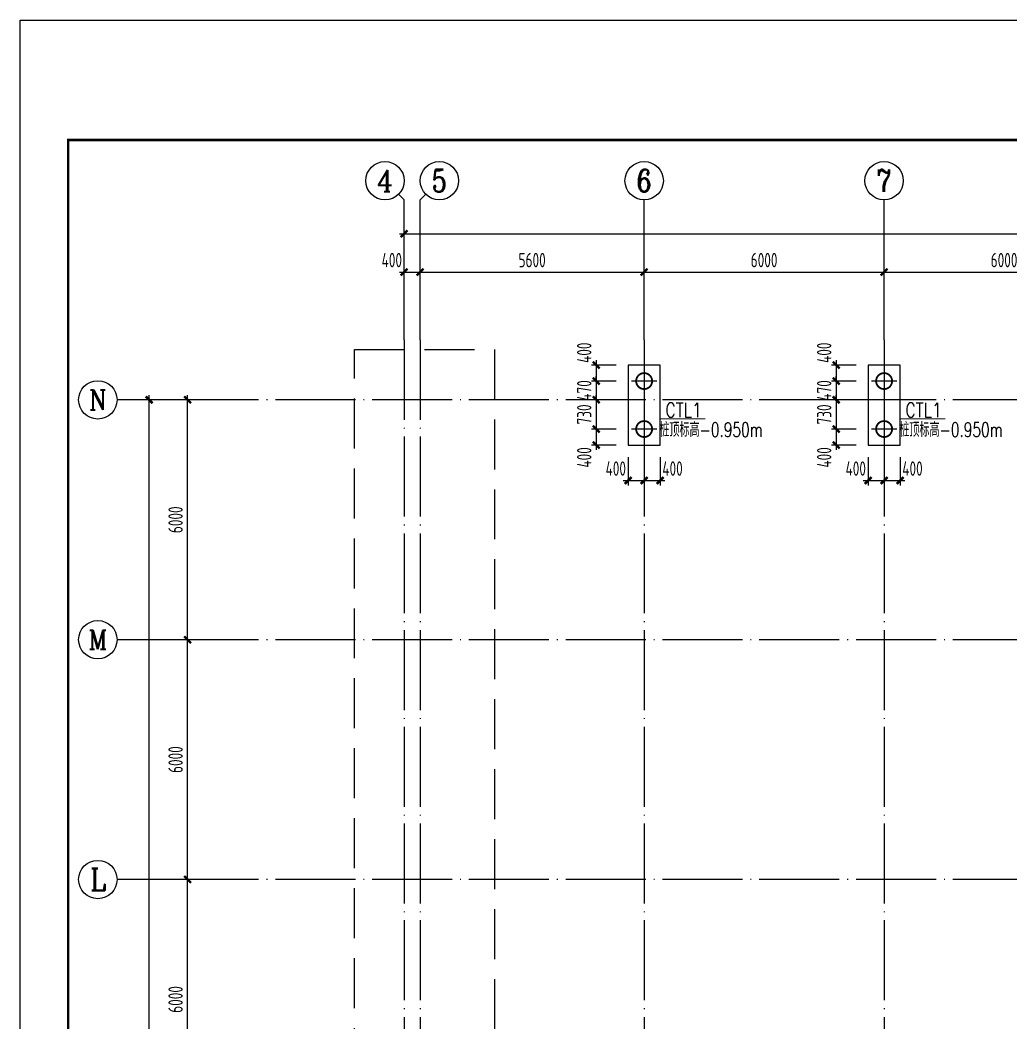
# Model space of a CAD drawing. Extents: x -1389621 to 57380, y -92505 to 283644.
# Drawn here: x -1388311 to -1363535, y 223529 to 248618 of the extents above; entities that cross this region are included whole.
import ezdxf
from ezdxf.enums import TextEntityAlignment as Align

# ---------------------------------------------------------------- set-up
doc = ezdxf.new("R2010")
doc.units = 0
doc.header["$LTSCALE"] = 100
doc.header["$MEASUREMENT"] = 0
doc.linetypes.add('DASH', pattern=[0.35, 0.25, -0.1])
doc.linetypes.add('DOTE', pattern=[2.42, 2, -0.2, 0.02, -0.2])
doc.layers.get('0').update_dxf_attribs({"linetype": 'CONTINUOUS'})
doc.layers.get('Defpoints').update_dxf_attribs({"linetype": 'CONTINUOUS'})
for name, color, linetype in [('AXIS', 3, 'CONTINUOUS'), ('AXIS_TEXT', 7, 'CONTINUOUS'), ('BORDER', 7, 'CONTINUOUS'), ('DIM', 3, 'CONTINUOUS'), ('DOTE', 1, 'DOTE'), ('PUB_DIM', 3, 'CONTINUOUS'), ('单桩', 6, 'CONTINUOUS'), ('承台', 2, 'CONTINUOUS'), ('标注', 4, 'CONTINUOUS')]:
    doc.layers.add(name, color=color, linetype=linetype)
doc.layers.add('PUB_TEXT', color=7, linetype='CONTINUOUS', lineweight=15)
doc.styles.add('_TCH_AXIS', font='COMPLEX', dxfattribs={"bigfont": 'GBCBIG'})
doc.styles.add('COMPLEX', font='COMPLEX')
doc.styles.add('DIM_FONT', font='SIMPLEX', dxfattribs={"width": 0.7, "bigfont": 'GBCBIG'})
doc.styles.add('hztxt', font='txt', dxfattribs={"width": 0.7, "height": 10, "bigfont": 'hztxt.shx'})
doc.styles.add('TSSD_Dimension', font='tssdeng.shx', dxfattribs={"width": 0.7, "bigfont": 'hztxt.shx'})
doc.dimstyles.new('TSSD_100_100', dxfattribs={"dimtxt": 300, "dimasz": 100, "dimexe": 100, "dimexo": 250, "dimgap": 100, "dimtad": 1, "dimdec": 0, "dimzin": 0, "dimdsep": 46, "dimtxsty": 'TSSD_Dimension', "dimblk": 'ARCHTICK', "dimblk1": 'ARCHTICK', "dimblk2": 'ARCHTICK', "dimcen": 0, "dimdle": 100, "dimclrt": 7, "dimadec": 0, "dimazin": 0, "dimtfac": 1, "dimtdec": 0, "dimtix": 1, "dimtmove": 2, "dimatfit": 3, "dimfxl": 0, "dimtolj": 1, "dimtzin": 0, "dimarcsym": 0})

# ---------------------------------------------------------------- blocks, each defined once
blk = doc.blocks.new('_ArchTick')
at = {"color": 0, "linetype": 'ByBlock'}
blk.add_lwpolyline([(-0.71, -0.71, 0.5, 0.5, 0), (0.71, 0.71, 0.5, 0.5, 0)], format="xyseb", dxfattribs=at)
blk = doc.blocks.new('*D1332')
at = {"layer": 'Defpoints', "color": 0, "ltscale": 100}
for p in [(-1384123, 227117), (-1382629, 227117), (-1382629, 221117)]:
    blk.add_point(p, dxfattribs=at)
at = {"layer": 'DIM', "color": 0, "lineweight": -2, "ltscale": 100}
for p, q in [((-1382929, 227117), (-1384243, 227117)), ((-1384123, 220997), (-1384123, 227237)), ((-1382929, 221117), (-1384243, 221117))]:
    blk.add_line(p, q, dxfattribs=at)
at = {"layer": 'DIM', "color": 0, "lineweight": -2, "ltscale": 100, "xscale": 120, "yscale": 120, "zscale": 120}
for p, rotation in [((-1384123, 227117), 90), ((-1384123, 221117), 270)]:
    blk.add_blockref('_ArchTick', p, dxfattribs=dict(at, rotation=rotation))
at = {"layer": 'DIM', "color": 7, "ltscale": 100, "insert": (-1384423, 224117), "char_height": 360, "attachment_point": 5, "rotation": 90, "style": 'TSSD_Dimension'}
blk.add_mtext('\\A1;6000', dxfattribs=at)
blk = doc.blocks.new('*D1333')
at = {"layer": 'Defpoints', "color": 0, "ltscale": 100}
for p in [(-1384123, 233117), (-1382629, 233117), (-1382629, 227117)]:
    blk.add_point(p, dxfattribs=at)
at = {"layer": 'DIM', "color": 0, "lineweight": -2, "ltscale": 100}
for p, q in [((-1382929, 233117), (-1384243, 233117)), ((-1384123, 226997), (-1384123, 233237)), ((-1382929, 227117), (-1384243, 227117))]:
    blk.add_line(p, q, dxfattribs=at)
at = {"layer": 'DIM', "color": 0, "lineweight": -2, "ltscale": 100, "xscale": 120, "yscale": 120, "zscale": 120}
for p, rotation in [((-1384123, 233117), 90), ((-1384123, 227117), 270)]:
    blk.add_blockref('_ArchTick', p, dxfattribs=dict(at, rotation=rotation))
at = {"layer": 'DIM', "color": 7, "ltscale": 100, "insert": (-1384423, 230117), "char_height": 360, "attachment_point": 5, "rotation": 90, "style": 'TSSD_Dimension'}
blk.add_mtext('\\A1;6000', dxfattribs=at)
blk = doc.blocks.new('*D1334')
at = {"layer": 'Defpoints', "color": 0, "ltscale": 100}
for p in [(-1384123, 239117), (-1382629, 239117), (-1382629, 233117)]:
    blk.add_point(p, dxfattribs=at)
at = {"layer": 'DIM', "color": 0, "lineweight": -2, "ltscale": 100}
for p, q in [((-1382929, 239117), (-1384243, 239117)), ((-1384123, 232997), (-1384123, 239237)), ((-1382929, 233117), (-1384243, 233117))]:
    blk.add_line(p, q, dxfattribs=at)
at = {"layer": 'DIM', "color": 0, "lineweight": -2, "ltscale": 100, "xscale": 120, "yscale": 120, "zscale": 120}
for p, rotation in [((-1384123, 239117), 90), ((-1384123, 233117), 270)]:
    blk.add_blockref('_ArchTick', p, dxfattribs=dict(at, rotation=rotation))
at = {"layer": 'DIM', "color": 7, "ltscale": 100, "insert": (-1384423, 236117), "char_height": 360, "attachment_point": 5, "rotation": 90, "style": 'TSSD_Dimension'}
blk.add_mtext('\\A1;6000', dxfattribs=at)
blk = doc.blocks.new('*D1335')
at = {"layer": 'Defpoints', "color": 0, "ltscale": 100}
for p in [(-1385083, 239117), (-1382389, 239117), (-1382389, 167117)]:
    blk.add_point(p, dxfattribs=at)
at = {"layer": 'DIM', "color": 0, "lineweight": -2, "ltscale": 100}
for p, q in [((-1382689, 239117), (-1385203, 239117)), ((-1385083, 166997), (-1385083, 239237)), ((-1382689, 167117), (-1385203, 167117))]:
    blk.add_line(p, q, dxfattribs=at)
at = {"layer": 'DIM', "color": 0, "lineweight": -2, "ltscale": 100, "xscale": 120, "yscale": 120, "zscale": 120}
for p, rotation in [((-1385083, 239117), 90), ((-1385083, 167117), 270)]:
    blk.add_blockref('_ArchTick', p, dxfattribs=dict(at, rotation=rotation))
at = {"layer": 'DIM', "color": 7, "ltscale": 100, "insert": (-1385383, 203117), "char_height": 360, "attachment_point": 5, "rotation": 90, "style": 'TSSD_Dimension'}
blk.add_mtext('\\A1;72000', dxfattribs=at)
blk = doc.blocks.new('*D1357')
at = {"layer": 'Defpoints', "color": 0, "ltscale": 100}
for p in [(-1372707, 242313), (-1378307, 240617), (-1372707, 240617)]:
    blk.add_point(p, dxfattribs=at)
at = {"layer": 'DIM', "color": 0, "lineweight": -2, "ltscale": 100}
for p, q in [((-1378307, 240917), (-1378307, 242433)), ((-1372707, 240917), (-1372707, 242433)), ((-1378427, 242313), (-1372587, 242313))]:
    blk.add_line(p, q, dxfattribs=at)
at = {"layer": 'DIM', "color": 0, "lineweight": -2, "ltscale": 100, "xscale": 120, "yscale": 120, "zscale": 120, "rotation": 180}
blk.add_blockref('_ArchTick', (-1378307, 242313), dxfattribs=at)
at = {"layer": 'DIM', "color": 0, "lineweight": -2, "ltscale": 100, "xscale": 120, "yscale": 120, "zscale": 120}
blk.add_blockref('_ArchTick', (-1372707, 242313), dxfattribs=at)
at = {"layer": 'DIM', "color": 7, "ltscale": 100, "insert": (-1375507, 242613), "char_height": 360, "attachment_point": 5, "style": 'TSSD_Dimension'}
blk.add_mtext('\\A1;5600', dxfattribs=at)
blk = doc.blocks.new('*D1358')
at = {"layer": 'Defpoints', "color": 0, "ltscale": 100}
for p in [(-1366707, 242313), (-1372707, 240617), (-1366707, 240617)]:
    blk.add_point(p, dxfattribs=at)
at = {"layer": 'DIM', "color": 0, "lineweight": -2, "ltscale": 100}
for p, q in [((-1372707, 240917), (-1372707, 242433)), ((-1366707, 240917), (-1366707, 242433)), ((-1372827, 242313), (-1366587, 242313))]:
    blk.add_line(p, q, dxfattribs=at)
at = {"layer": 'DIM', "color": 0, "lineweight": -2, "ltscale": 100, "xscale": 120, "yscale": 120, "zscale": 120, "rotation": 180}
blk.add_blockref('_ArchTick', (-1372707, 242313), dxfattribs=at)
at = {"layer": 'DIM', "color": 0, "lineweight": -2, "ltscale": 100, "xscale": 120, "yscale": 120, "zscale": 120}
blk.add_blockref('_ArchTick', (-1366707, 242313), dxfattribs=at)
at = {"layer": 'DIM', "color": 7, "ltscale": 100, "insert": (-1369707, 242613), "char_height": 360, "attachment_point": 5, "style": 'TSSD_Dimension'}
blk.add_mtext('\\A1;6000', dxfattribs=at)
blk = doc.blocks.new('*D1359')
at = {"layer": 'Defpoints', "color": 0, "ltscale": 100}
for p in [(-1360707, 242313), (-1366707, 240617), (-1360707, 240617)]:
    blk.add_point(p, dxfattribs=at)
at = {"layer": 'DIM', "color": 0, "lineweight": -2, "ltscale": 100}
for p, q in [((-1366707, 240917), (-1366707, 242433)), ((-1360707, 240917), (-1360707, 242433)), ((-1366827, 242313), (-1360587, 242313))]:
    blk.add_line(p, q, dxfattribs=at)
at = {"layer": 'DIM', "color": 0, "lineweight": -2, "ltscale": 100, "xscale": 120, "yscale": 120, "zscale": 120, "rotation": 180}
blk.add_blockref('_ArchTick', (-1366707, 242313), dxfattribs=at)
at = {"layer": 'DIM', "color": 0, "lineweight": -2, "ltscale": 100, "xscale": 120, "yscale": 120, "zscale": 120}
blk.add_blockref('_ArchTick', (-1360707, 242313), dxfattribs=at)
at = {"layer": 'DIM', "color": 7, "ltscale": 100, "insert": (-1363707, 242613), "char_height": 360, "attachment_point": 5, "style": 'TSSD_Dimension'}
blk.add_mtext('\\A1;6000', dxfattribs=at)
blk = doc.blocks.new('*D1363')
at = {"layer": 'Defpoints', "color": 0, "ltscale": 100}
for p in [(-1342707, 243273), (-1378707, 240377), (-1342707, 240377)]:
    blk.add_point(p, dxfattribs=at)
at = {"layer": 'DIM', "color": 0, "lineweight": -2, "ltscale": 100}
for p, q in [((-1378707, 240677), (-1378707, 243393)), ((-1342707, 240677), (-1342707, 243393)), ((-1378827, 243273), (-1342587, 243273))]:
    blk.add_line(p, q, dxfattribs=at)
at = {"layer": 'DIM', "color": 0, "lineweight": -2, "ltscale": 100, "xscale": 120, "yscale": 120, "zscale": 120, "rotation": 180}
blk.add_blockref('_ArchTick', (-1378707, 243273), dxfattribs=at)
at = {"layer": 'DIM', "color": 0, "lineweight": -2, "ltscale": 100, "xscale": 120, "yscale": 120, "zscale": 120}
blk.add_blockref('_ArchTick', (-1342707, 243273), dxfattribs=at)
at = {"layer": 'DIM', "color": 7, "ltscale": 100, "insert": (-1360707, 243573), "char_height": 360, "attachment_point": 5, "style": 'TSSD_Dimension'}
blk.add_mtext('\\A1;36000', dxfattribs=at)
blk = doc.blocks.new('_AXISO')
blk.add_circle((0, 0), 0.5)
at = {"layer": 'AXIS_TEXT', "style": 'COMPLEX', "width": 1.041667}
blk.add_attdef('A', text='', height=0.56, dxfattribs=at).set_placement((-0.25, -0.28), (0.25, -0.28), align=Align.FIT)
blk = doc.blocks.new('*D1365')
at = {"layer": 'Defpoints', "color": 0, "ltscale": 100}
for p in [(-1378307, 242313), (-1378707, 240617), (-1378307, 240617)]:
    blk.add_point(p, dxfattribs=at)
at = {"layer": 'DIM', "color": 0, "lineweight": -2, "ltscale": 100}
for p, q in [((-1378707, 240917), (-1378707, 242433)), ((-1378307, 240917), (-1378307, 242433)), ((-1378827, 242313), (-1378187, 242313))]:
    blk.add_line(p, q, dxfattribs=at)
at = {"layer": 'DIM', "color": 0, "lineweight": -2, "ltscale": 100, "xscale": 120, "yscale": 120, "zscale": 120, "rotation": 180}
blk.add_blockref('_ArchTick', (-1378707, 242313), dxfattribs=at)
at = {"layer": 'DIM', "color": 0, "lineweight": -2, "ltscale": 100, "xscale": 120, "yscale": 120, "zscale": 120}
blk.add_blockref('_ArchTick', (-1378307, 242313), dxfattribs=at)
at = {"layer": 'DIM', "color": 7, "ltscale": 100, "insert": (-1379016, 242613), "char_height": 360, "attachment_point": 5, "style": 'TSSD_Dimension'}
blk.add_mtext('\\A1;400', dxfattribs=at)
blk = doc.blocks.new('U_B0HTE')
at = {"layer": '单桩'}
for p, q in [((0, 269.25), (0, -269.25)), ((-269.25, 0), (269.25, 0))]:
    blk.add_line(p, q, dxfattribs=at)
at = {"layer": '单桩', "const_width": 38.5}
blk.add_lwpolyline([(-169.25, 0, 1), (169.25, 0, 1)], format="xyb", close=True, dxfattribs=at)
at = {"style": 'DIM_FONT', "width": 0.8, "flags": 9}
for tag in ['YSIZE', 'XSIZE']:
    blk.add_attdef(tag, (0, 0), '', height=0.5, dxfattribs=at)
blk = doc.blocks.new('*D1366')
at = {"layer": 'Defpoints', "color": 0, "ltscale": 100}
for p in [(-1373107, 238387), (-1373905, 237987), (-1373107, 237987)]:
    blk.add_point(p, dxfattribs=at)
at = {"layer": 'DIM', "color": 0, "lineweight": -2, "ltscale": 100}
for p, q in [((-1373407, 238387), (-1374025, 238387)), ((-1373905, 238507), (-1373905, 237867)), ((-1373407, 237987), (-1374025, 237987))]:
    blk.add_line(p, q, dxfattribs=at)
at = {"layer": 'DIM', "color": 0, "lineweight": -2, "ltscale": 100, "xscale": 120, "yscale": 120, "zscale": 120}
for p, rotation in [((-1373905, 238387), 90), ((-1373905, 237987), 270)]:
    blk.add_blockref('_ArchTick', p, dxfattribs=dict(at, rotation=rotation))
at = {"layer": 'DIM', "color": 7, "ltscale": 100, "insert": (-1374205, 237677), "char_height": 360, "attachment_point": 5, "rotation": 90, "style": 'TSSD_Dimension'}
blk.add_mtext('\\A1;400', dxfattribs=at)
blk = doc.blocks.new('*D1367')
at = {"layer": 'Defpoints', "color": 0, "ltscale": 100}
for p in [(-1372707, 237987), (-1372307, 237987), (-1372307, 237098)]:
    blk.add_point(p, dxfattribs=at)
at = {"layer": 'DIM', "color": 0, "lineweight": -2, "ltscale": 100}
for p, q in [((-1372707, 237687), (-1372707, 236978)), ((-1372307, 237687), (-1372307, 236978)), ((-1372827, 237098), (-1372187, 237098))]:
    blk.add_line(p, q, dxfattribs=at)
at = {"layer": 'DIM', "color": 0, "lineweight": -2, "ltscale": 100, "xscale": 120, "yscale": 120, "zscale": 120, "rotation": 180}
blk.add_blockref('_ArchTick', (-1372707, 237098), dxfattribs=at)
at = {"layer": 'DIM', "color": 0, "lineweight": -2, "ltscale": 100, "xscale": 120, "yscale": 120, "zscale": 120}
blk.add_blockref('_ArchTick', (-1372307, 237098), dxfattribs=at)
at = {"layer": 'DIM', "color": 7, "ltscale": 100, "insert": (-1371997, 237398), "char_height": 360, "attachment_point": 5, "style": 'TSSD_Dimension'}
blk.add_mtext('\\A1;400', dxfattribs=at)
blk = doc.blocks.new('*D1368')
at = {"layer": 'Defpoints', "color": 0, "ltscale": 100}
for p in [(-1373107, 237987), (-1372707, 237987), (-1372707, 237098)]:
    blk.add_point(p, dxfattribs=at)
at = {"layer": 'DIM', "color": 0, "lineweight": -2, "ltscale": 100}
for p, q in [((-1373107, 237687), (-1373107, 236978)), ((-1372707, 237687), (-1372707, 236978)), ((-1373227, 237098), (-1372587, 237098))]:
    blk.add_line(p, q, dxfattribs=at)
at = {"layer": 'DIM', "color": 0, "lineweight": -2, "ltscale": 100, "xscale": 120, "yscale": 120, "zscale": 120, "rotation": 180}
blk.add_blockref('_ArchTick', (-1373107, 237098), dxfattribs=at)
at = {"layer": 'DIM', "color": 0, "lineweight": -2, "ltscale": 100, "xscale": 120, "yscale": 120, "zscale": 120}
blk.add_blockref('_ArchTick', (-1372707, 237098), dxfattribs=at)
at = {"layer": 'DIM', "color": 7, "ltscale": 100, "insert": (-1373416, 237398), "char_height": 360, "attachment_point": 5, "style": 'TSSD_Dimension'}
blk.add_mtext('\\A1;400', dxfattribs=at)
blk = doc.blocks.new('*D1369')
at = {"layer": 'Defpoints', "color": 0, "ltscale": 100}
for p in [(-1373107, 239117), (-1373905, 238387), (-1373107, 238387)]:
    blk.add_point(p, dxfattribs=at)
at = {"layer": 'DIM', "color": 0, "lineweight": -2, "ltscale": 100}
for p, q in [((-1373407, 239117), (-1374025, 239117)), ((-1373905, 239117), (-1373905, 239237)), ((-1373905, 239117), (-1373905, 238387)), ((-1373407, 238387), (-1374025, 238387)), ((-1373905, 238387), (-1373905, 238267))]:
    blk.add_line(p, q, dxfattribs=at)
at = {"layer": 'DIM', "color": 0, "lineweight": -2, "ltscale": 100, "xscale": 120, "yscale": 120, "zscale": 120}
for p, rotation in [((-1373905, 239117), 270), ((-1373905, 238387), 90)]:
    blk.add_blockref('_ArchTick', p, dxfattribs=dict(at, rotation=rotation))
at = {"layer": 'DIM', "color": 7, "ltscale": 100, "insert": (-1374205, 238752), "char_height": 360, "attachment_point": 5, "rotation": 90, "style": 'TSSD_Dimension'}
blk.add_mtext('\\A1;730', dxfattribs=at)
blk = doc.blocks.new('*D1370')
at = {"layer": 'Defpoints', "color": 0, "ltscale": 100}
for p in [(-1373107, 239987), (-1373905, 239587), (-1373107, 239587)]:
    blk.add_point(p, dxfattribs=at)
at = {"layer": 'DIM', "color": 0, "lineweight": -2, "ltscale": 100}
for p, q in [((-1373407, 239987), (-1374025, 239987)), ((-1373905, 240107), (-1373905, 239467)), ((-1373407, 239587), (-1374025, 239587))]:
    blk.add_line(p, q, dxfattribs=at)
at = {"layer": 'DIM', "color": 0, "lineweight": -2, "ltscale": 100, "xscale": 120, "yscale": 120, "zscale": 120}
for p, rotation in [((-1373905, 239987), 90), ((-1373905, 239587), 270)]:
    blk.add_blockref('_ArchTick', p, dxfattribs=dict(at, rotation=rotation))
at = {"layer": 'DIM', "color": 7, "ltscale": 100, "insert": (-1374205, 240296), "char_height": 360, "attachment_point": 5, "rotation": 90, "style": 'TSSD_Dimension'}
blk.add_mtext('\\A1;400', dxfattribs=at)
blk = doc.blocks.new('*D1371')
at = {"layer": 'Defpoints', "color": 0, "ltscale": 100}
for p in [(-1373107, 239587), (-1373905, 239117), (-1373107, 239117)]:
    blk.add_point(p, dxfattribs=at)
at = {"layer": 'DIM', "color": 0, "lineweight": -2, "ltscale": 100}
for p, q in [((-1373905, 239587), (-1373905, 239707)), ((-1373407, 239587), (-1374025, 239587)), ((-1373905, 239587), (-1373905, 239117)), ((-1373407, 239117), (-1374025, 239117)), ((-1373905, 239117), (-1373905, 238997))]:
    blk.add_line(p, q, dxfattribs=at)
at = {"layer": 'DIM', "color": 0, "lineweight": -2, "ltscale": 100, "xscale": 120, "yscale": 120, "zscale": 120}
for p, rotation in [((-1373905, 239587), 270), ((-1373905, 239117), 90)]:
    blk.add_blockref('_ArchTick', p, dxfattribs=dict(at, rotation=rotation))
at = {"layer": 'DIM', "color": 7, "ltscale": 100, "insert": (-1374205, 239352), "char_height": 360, "attachment_point": 5, "rotation": 90, "style": 'TSSD_Dimension'}
blk.add_mtext('\\A1;470', dxfattribs=at)
blk = doc.blocks.new('*D1372')
at = {"layer": 'Defpoints', "color": 0, "ltscale": 100}
for p in [(-1367107, 238387), (-1367905, 237987), (-1367107, 237987)]:
    blk.add_point(p, dxfattribs=at)
at = {"layer": 'DIM', "color": 0, "lineweight": -2, "ltscale": 100}
for p, q in [((-1367407, 238387), (-1368025, 238387)), ((-1367905, 238507), (-1367905, 237867)), ((-1367407, 237987), (-1368025, 237987))]:
    blk.add_line(p, q, dxfattribs=at)
at = {"layer": 'DIM', "color": 0, "lineweight": -2, "ltscale": 100, "xscale": 120, "yscale": 120, "zscale": 120}
for p, rotation in [((-1367905, 238387), 90), ((-1367905, 237987), 270)]:
    blk.add_blockref('_ArchTick', p, dxfattribs=dict(at, rotation=rotation))
at = {"layer": 'DIM', "color": 7, "ltscale": 100, "insert": (-1368205, 237677), "char_height": 360, "attachment_point": 5, "rotation": 90, "style": 'TSSD_Dimension'}
blk.add_mtext('\\A1;400', dxfattribs=at)
blk = doc.blocks.new('*D1373')
at = {"layer": 'Defpoints', "color": 0, "ltscale": 100}
for p in [(-1366707, 237987), (-1366307, 237987), (-1366307, 237098)]:
    blk.add_point(p, dxfattribs=at)
at = {"layer": 'DIM', "color": 0, "lineweight": -2, "ltscale": 100}
for p, q in [((-1366707, 237687), (-1366707, 236978)), ((-1366307, 237687), (-1366307, 236978)), ((-1366827, 237098), (-1366187, 237098))]:
    blk.add_line(p, q, dxfattribs=at)
at = {"layer": 'DIM', "color": 0, "lineweight": -2, "ltscale": 100, "xscale": 120, "yscale": 120, "zscale": 120, "rotation": 180}
blk.add_blockref('_ArchTick', (-1366707, 237098), dxfattribs=at)
at = {"layer": 'DIM', "color": 0, "lineweight": -2, "ltscale": 100, "xscale": 120, "yscale": 120, "zscale": 120}
blk.add_blockref('_ArchTick', (-1366307, 237098), dxfattribs=at)
at = {"layer": 'DIM', "color": 7, "ltscale": 100, "insert": (-1365997, 237398), "char_height": 360, "attachment_point": 5, "style": 'TSSD_Dimension'}
blk.add_mtext('\\A1;400', dxfattribs=at)
blk = doc.blocks.new('*D1374')
at = {"layer": 'Defpoints', "color": 0, "ltscale": 100}
for p in [(-1367107, 237987), (-1366707, 237987), (-1366707, 237098)]:
    blk.add_point(p, dxfattribs=at)
at = {"layer": 'DIM', "color": 0, "lineweight": -2, "ltscale": 100}
for p, q in [((-1367107, 237687), (-1367107, 236978)), ((-1366707, 237687), (-1366707, 236978)), ((-1367227, 237098), (-1366587, 237098))]:
    blk.add_line(p, q, dxfattribs=at)
at = {"layer": 'DIM', "color": 0, "lineweight": -2, "ltscale": 100, "xscale": 120, "yscale": 120, "zscale": 120, "rotation": 180}
blk.add_blockref('_ArchTick', (-1367107, 237098), dxfattribs=at)
at = {"layer": 'DIM', "color": 0, "lineweight": -2, "ltscale": 100, "xscale": 120, "yscale": 120, "zscale": 120}
blk.add_blockref('_ArchTick', (-1366707, 237098), dxfattribs=at)
at = {"layer": 'DIM', "color": 7, "ltscale": 100, "insert": (-1367416, 237398), "char_height": 360, "attachment_point": 5, "style": 'TSSD_Dimension'}
blk.add_mtext('\\A1;400', dxfattribs=at)
blk = doc.blocks.new('*D1375')
at = {"layer": 'Defpoints', "color": 0, "ltscale": 100}
for p in [(-1367107, 239117), (-1367905, 238387), (-1367107, 238387)]:
    blk.add_point(p, dxfattribs=at)
at = {"layer": 'DIM', "color": 0, "lineweight": -2, "ltscale": 100}
for p, q in [((-1367407, 239117), (-1368025, 239117)), ((-1367905, 239117), (-1367905, 239237)), ((-1367905, 239117), (-1367905, 238387)), ((-1367407, 238387), (-1368025, 238387)), ((-1367905, 238387), (-1367905, 238267))]:
    blk.add_line(p, q, dxfattribs=at)
at = {"layer": 'DIM', "color": 0, "lineweight": -2, "ltscale": 100, "xscale": 120, "yscale": 120, "zscale": 120}
for p, rotation in [((-1367905, 239117), 270), ((-1367905, 238387), 90)]:
    blk.add_blockref('_ArchTick', p, dxfattribs=dict(at, rotation=rotation))
at = {"layer": 'DIM', "color": 7, "ltscale": 100, "insert": (-1368205, 238752), "char_height": 360, "attachment_point": 5, "rotation": 90, "style": 'TSSD_Dimension'}
blk.add_mtext('\\A1;730', dxfattribs=at)
blk = doc.blocks.new('*D1376')
at = {"layer": 'Defpoints', "color": 0, "ltscale": 100}
for p in [(-1367107, 239987), (-1367905, 239587), (-1367107, 239587)]:
    blk.add_point(p, dxfattribs=at)
at = {"layer": 'DIM', "color": 0, "lineweight": -2, "ltscale": 100}
for p, q in [((-1367407, 239987), (-1368025, 239987)), ((-1367905, 240107), (-1367905, 239467)), ((-1367407, 239587), (-1368025, 239587))]:
    blk.add_line(p, q, dxfattribs=at)
at = {"layer": 'DIM', "color": 0, "lineweight": -2, "ltscale": 100, "xscale": 120, "yscale": 120, "zscale": 120}
for p, rotation in [((-1367905, 239987), 90), ((-1367905, 239587), 270)]:
    blk.add_blockref('_ArchTick', p, dxfattribs=dict(at, rotation=rotation))
at = {"layer": 'DIM', "color": 7, "ltscale": 100, "insert": (-1368205, 240296), "char_height": 360, "attachment_point": 5, "rotation": 90, "style": 'TSSD_Dimension'}
blk.add_mtext('\\A1;400', dxfattribs=at)
blk = doc.blocks.new('*D1377')
at = {"layer": 'Defpoints', "color": 0, "ltscale": 100}
for p in [(-1367107, 239587), (-1367905, 239117), (-1367107, 239117)]:
    blk.add_point(p, dxfattribs=at)
at = {"layer": 'DIM', "color": 0, "lineweight": -2, "ltscale": 100}
for p, q in [((-1367905, 239587), (-1367905, 239707)), ((-1367407, 239587), (-1368025, 239587)), ((-1367905, 239587), (-1367905, 239117)), ((-1367407, 239117), (-1368025, 239117)), ((-1367905, 239117), (-1367905, 238997))]:
    blk.add_line(p, q, dxfattribs=at)
at = {"layer": 'DIM', "color": 0, "lineweight": -2, "ltscale": 100, "xscale": 120, "yscale": 120, "zscale": 120}
for p, rotation in [((-1367905, 239587), 270), ((-1367905, 239117), 90)]:
    blk.add_blockref('_ArchTick', p, dxfattribs=dict(at, rotation=rotation))
at = {"layer": 'DIM', "color": 7, "ltscale": 100, "insert": (-1368205, 239352), "char_height": 360, "attachment_point": 5, "rotation": 90, "style": 'TSSD_Dimension'}
blk.add_mtext('\\A1;470', dxfattribs=at)

msp = doc.modelspace()

# ---------------------------------------------------------------- linework, layer by layer
at = {"layer": 'AXIS'}
for p, q in [((-1378847.221, 244259.196), (-1378706.633, 244118.608)), ((-1378166.044, 244259.196), (-1378306.633, 244118.608)), ((-1378706.633, 240616.717), (-1378706.633, 244118.608)), ((-1378306.633, 240616.717), (-1378306.633, 244118.608)), ((-1372706.633, 240616.717), (-1372706.633, 244118.608)), ((-1366706.633, 240616.717), (-1366706.633, 244118.608)), ((-1382628.63, 239116.717), (-1385886.375, 239116.717)), ((-1382628.63, 233116.717), (-1385886.375, 233116.717)), ((-1382628.63, 227116.717), (-1385886.375, 227116.717))]:
    msp.add_line(p, q, dxfattribs=at)
at = {"layer": 'BORDER'}
msp.add_lwpolyline([(-1388311.068, 147698.469), (-1388311.068, 248618.469), (-1317031.068, 248618.469), (-1317031.068, 147698.469)], close=True, dxfattribs=at)
at = {"layer": 'BORDER', "const_width": 60}
msp.add_lwpolyline([(-1387111.068, 148898.469), (-1387111.068, 245618.469), (-1318231.068, 245618.469), (-1318231.068, 148898.469)], close=True, dxfattribs=at)
at = {"layer": 'DOTE', "linetype": 'DOTE', "ltscale": 10}
for p, q in [((-1378706.633, 240616.717), (-1378706.633, 165616.717)), ((-1378306.633, 240616.717), (-1378306.633, 165616.717)), ((-1372706.633, 240616.717), (-1372706.633, 165616.717)), ((-1366706.633, 240616.717), (-1366706.633, 165616.717)), ((-1341206.633, 239116.717), (-1382628.63, 239116.717)), ((-1341206.633, 233116.717), (-1382628.63, 233116.717)), ((-1341206.633, 227116.717), (-1382628.63, 227116.717))]:
    msp.add_line(p, q, dxfattribs=at)
at = {"layer": 'PUB_TEXT'}
for p, q in [((-1372306.633, 238640.374), (-1371180.981, 238640.374)), ((-1366306.633, 238640.374), (-1365180.981, 238640.374))]:
    msp.add_line(p, q, dxfattribs=at)
at = {"layer": '承台'}
for points in [[(-1372306.633, 237986.717), (-1372306.633, 239986.717), (-1373106.633, 239986.717), (-1373106.633, 237986.717), (-1372306.633, 237986.717)], [(-1366306.633, 237986.717), (-1366306.633, 239986.717), (-1367106.633, 239986.717), (-1367106.633, 237986.717), (-1366306.633, 237986.717)]]:
    msp.add_lwpolyline(points, dxfattribs=at)
at = {"layer": '标注', "linetype": 'DASH', "ltscale": 50}
msp.add_lwpolyline([(-1379950.08, 240377.801), (-1376446.729, 240377.801), (-1376446.729, 166150.517), (-1379950.08, 166150.517)], close=True, dxfattribs=at)

# ---------------------------------------------------------------- block references
at = {"layer": 'AXIS'}
ref = msp.add_blockref('_AXISO', (-1379186.633, 244598.608), dxfattribs=dict(at, xscale=960, yscale=960, zscale=960))
ref.add_attrib('A', '4', dxfattribs={"layer": 'AXIS_TEXT', "ltscale": 0.5, "height": 534.53, "style": '_TCH_AXIS'}).set_placement((-1379390.263, 244331.343), (-1378983.002, 244331.343), align=Align.FIT)
ref = msp.add_blockref('_AXISO', (-1377826.633, 244598.608), dxfattribs=dict(at, xscale=960, yscale=960, zscale=960))
ref.add_attrib('A', '5', dxfattribs={"layer": 'AXIS_TEXT', "ltscale": 0.5, "height": 559.138, "style": '_TCH_AXIS'}).set_placement((-1378013.012, 244319.039), (-1377640.253, 244319.039), align=Align.FIT)
ref = msp.add_blockref('_AXISO', (-1372706.633, 244598.608), dxfattribs=dict(at, xscale=960, yscale=960, zscale=960))
ref.add_attrib('A', '6', dxfattribs={"layer": 'AXIS_TEXT', "ltscale": 0.5, "height": 559.138, "style": '_TCH_AXIS'}).set_placement((-1372893.012, 244319.039), (-1372520.253, 244319.039), align=Align.FIT)
ref = msp.add_blockref('_AXISO', (-1366706.633, 244598.608), dxfattribs=dict(at, xscale=960, yscale=960, zscale=960))
ref.add_attrib('A', '7', dxfattribs={"layer": 'AXIS_TEXT', "ltscale": 0.5, "height": 559.138, "style": '_TCH_AXIS'}).set_placement((-1366893.012, 244319.039), (-1366520.253, 244319.039), align=Align.FIT)
ref = msp.add_blockref('_AXISO', (-1386366.375, 239116.717), dxfattribs=dict(at, xscale=960, yscale=960, zscale=960))
ref.add_attrib('A', 'N', dxfattribs={"layer": 'AXIS_TEXT', "ltscale": 0.5, "height": 498.312, "style": '_TCH_AXIS'}).set_placement((-1386591.802, 238867.561), (-1386140.948, 238867.561), align=Align.FIT)
ref = msp.add_blockref('_AXISO', (-1386366.375, 233116.717), dxfattribs=dict(at, xscale=960, yscale=960, zscale=960))
ref.add_attrib('A', 'M', dxfattribs={"layer": 'AXIS_TEXT', "ltscale": 0.5, "height": 475.176, "style": '_TCH_AXIS'}).set_placement((-1386603.963, 232879.129), (-1386128.787, 232879.129), align=Align.FIT)
ref = msp.add_blockref('_AXISO', (-1386366.375, 227116.717), dxfattribs=dict(at, xscale=960, yscale=960, zscale=960))
ref.add_attrib('A', 'L', dxfattribs={"layer": 'AXIS_TEXT', "ltscale": 0.5, "height": 546.829, "style": '_TCH_AXIS'}).set_placement((-1386561.671, 226843.303), (-1386171.079, 226843.303), align=Align.FIT)
at = {"layer": '单桩', "xscale": -1.17999999999995, "yscale": 1.18, "zscale": 1.18}
for p in [(-1372706.633, 239586.717), (-1366706.633, 239586.717), (-1372706.633, 238386.717), (-1366706.633, 238386.717)]:
    msp.add_blockref('U_B0HTE', p, dxfattribs=at)

# ---------------------------------------------------------------- texts
at = {"layer": 'PUB_DIM', "color": 7, "linetype": 'Continuous', "style": 'hztxt'}
for s, width, p in [('CTL1', 0.8, (-1371719.488, 238860.315)), ('CTL1', 0.8, (-1365719.488, 238860.315)), ('桩顶标高-0.950m', 0.7, (-1371035.804, 238390.224)), ('桩顶标高-0.950m', 0.7, (-1365035.804, 238390.224))]:
    msp.add_text(s, height=360, dxfattribs=dict(at, width=width)).set_placement(p, align=Align.MIDDLE)

# ---------------------------------------------------------------- dimensions: what is measured, and where the dimension line sits
at = {"layer": 'DIM', "ltscale": 100}
for p1, p2, distance, picture, middle in [((-1378706.633, 240376.717), (-1342706.633, 240376.717), 2896.364, '*D1363', (-1360706.633, 243573.082)), ((-1378306.633, 240616.717), (-1372706.633, 240616.717), 1696.364, '*D1357', (-1375506.633, 242613.082)), ((-1372706.633, 240616.717), (-1366706.633, 240616.717), 1696.364, '*D1358', (-1369706.633, 242613.082)), ((-1366706.633, 240616.717), (-1360706.633, 240616.717), 1696.364, '*D1359', (-1363706.633, 242613.082)), ((-1382388.63, 167116.717), (-1382388.63, 239116.717), 2694.04, '*D1335', (-1385382.67, 203116.717)), ((-1382628.63, 233116.717), (-1382628.63, 239116.717), 1494.04, '*D1334', (-1384422.67, 236116.717)), ((-1382628.63, 227116.717), (-1382628.63, 233116.717), 1494.04, '*D1333', (-1384422.67, 230116.717)), ((-1382628.63, 221116.717), (-1382628.63, 227116.717), 1494.04, '*D1332', (-1384422.67, 224116.717))]:
    dim = msp.add_aligned_dim(p1=p1, p2=p2, distance=distance, dimstyle='TSSD_100_100', override={"dimscale": 1.2}, dxfattribs=at)
    dim.commit()
    dim.dimension.update_dxf_attribs({"geometry": picture, "text_midpoint": middle})
for base, p1, p2, angle, picture, middle, dimtype in [((-1378306.633, 242313.082), (-1378706.633, 240616.717), (-1378306.633, 240616.717), 0, '*D1365', (-1379016.325, 242613.082), 161), ((-1373905.24, 239586.717), (-1373106.633, 239986.717), (-1373106.633, 239586.717), 90, '*D1370', (-1374205.24, 240296.41), 160), ((-1367905.24, 239586.717), (-1367106.633, 239986.717), (-1367106.633, 239586.717), 90, '*D1376', (-1368205.24, 240296.41), 160), ((-1373905.24, 237986.717), (-1373106.633, 238386.717), (-1373106.633, 237986.717), 90, '*D1366', (-1374205.24, 237677.025), 160), ((-1367905.24, 237986.717), (-1367106.633, 238386.717), (-1367106.633, 237986.717), 90, '*D1372', (-1368205.24, 237677.025), 160)]:
    dim = msp.add_linear_dim(base=base, p1=p1, p2=p2, angle=angle, dimstyle='TSSD_100_100', override={"dimscale": 1.2}, dxfattribs=at)
    dim.commit()
    dim.dimension.update_dxf_attribs({"geometry": picture, "text_midpoint": middle, "dimtype": dimtype})
for base, p1, p2, picture, middle in [((-1373905.24, 239116.717), (-1373106.633, 239586.717), (-1373106.633, 239116.717), '*D1371', (-1374205.24, 239351.717)), ((-1367905.24, 239116.717), (-1367106.633, 239586.717), (-1367106.633, 239116.717), '*D1377', (-1368205.24, 239351.717)), ((-1373905.24, 238386.717), (-1373106.633, 239116.717), (-1373106.633, 238386.717), '*D1369', (-1374205.24, 238751.717)), ((-1367905.24, 238386.717), (-1367106.633, 239116.717), (-1367106.633, 238386.717), '*D1375', (-1368205.24, 238751.717))]:
    dim = msp.add_linear_dim(base=base, p1=p1, p2=p2, angle=90, dimstyle='TSSD_100_100', override={"dimscale": 1.2}, dxfattribs=at)
    dim.commit()
    dim.dimension.update_dxf_attribs({"geometry": picture, "text_midpoint": middle})
for base, p1, p2, picture, middle in [((-1372706.633, 237097.937), (-1373106.633, 237986.717), (-1372706.633, 237986.717), '*D1368', (-1373416.325, 237397.937)), ((-1372306.633, 237097.937), (-1372706.633, 237986.717), (-1372306.633, 237986.717), '*D1367', (-1371996.94, 237397.937)), ((-1366706.633, 237097.937), (-1367106.633, 237986.717), (-1366706.633, 237986.717), '*D1374', (-1367416.325, 237397.937)), ((-1366306.633, 237097.937), (-1366706.633, 237986.717), (-1366306.633, 237986.717), '*D1373', (-1365996.94, 237397.937))]:
    dim = msp.add_linear_dim(base=base, p1=p1, p2=p2, dimstyle='TSSD_100_100', override={"dimscale": 1.2}, dxfattribs=at)
    dim.commit()
    dim.dimension.update_dxf_attribs({"geometry": picture, "text_midpoint": middle, "dimtype": 160})

doc.saveas('drawing.dxf')
